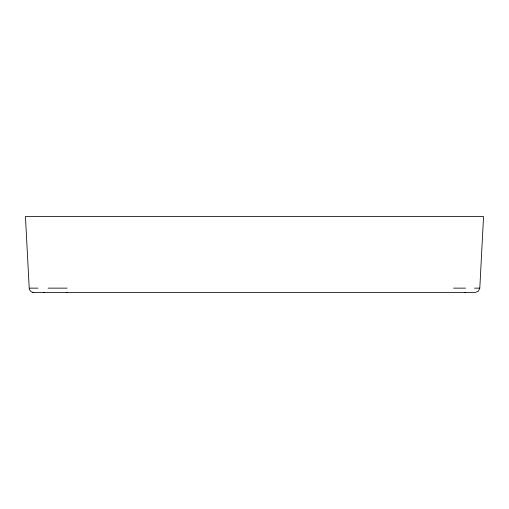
<?xml version="1.0" encoding="UTF-8"?>
<svg xmlns="http://www.w3.org/2000/svg" width="509" height="509" viewBox="0 0 509 509"><rect width="100%" height="100%" fill="white"/><g stroke="black" fill="none" stroke-linecap="round" stroke-linejoin="round"><path stroke-width="0.76" d="M479.796 288.139L483.55 216.541L25.45 216.541L29.204 288.139A4.556 4.556 0 0 0 33.753 292.459L475.247 292.459L478.384 291.205L479.796 288.139L474.433 288.139M44.105 292.395L43.857 292.452M66.628 292.459L67.201 292.395M29.776 288.139L38.016 288.139M48.062 288.139L67.054 288.139M453.557 288.139L465.519 288.139M464.316 292.427L465.181 292.459M32.608 292.312L33.753 292.459"/></g></svg>
